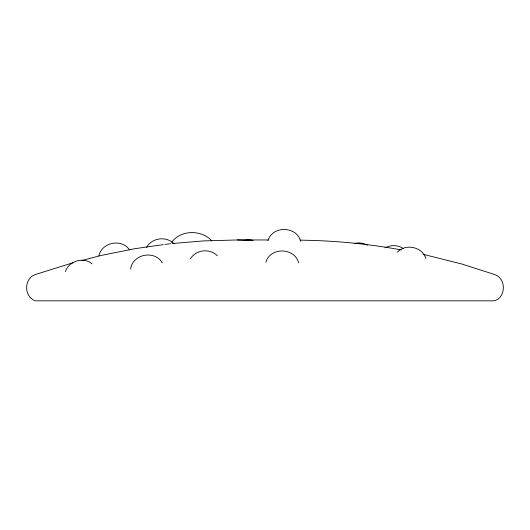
<?xml version="1.0" encoding="UTF-8"?>
<svg xmlns="http://www.w3.org/2000/svg" width="530" height="530" viewBox="0 0 530 530"><rect width="100%" height="100%" fill="white"/><g stroke="black" fill="none" stroke-linecap="round" stroke-linejoin="round"><path stroke-width="0.79" d="M130.612 269.194C132.288 254.075 154.813 249.623 162.226 262.893M65.428 271.651C68.728 260.906 83.627 256.546 92.16 263.867M98.878 255.738C101.906 242.303 121.622 238.255 129.38 249.743M267.975 240.686C272.453 225.363 296.84 225.926 300.729 241.382M265.881 262.178C270.353 246.861 294.74 247.424 298.628 262.88M171.667 242.382C180.505 229.629 201.943 229.516 211.934 241.024M146.605 247.358C151.944 237.712 166.334 235.817 173.986 243.754M190.449 258.779C195.908 249.531 209.94 248.093 217.36 255.778M397.354 252.121C405.688 243.27 422.297 246.814 425.888 258.527M384.985 247.881C390.716 244.721 398.302 244.794 403.588 248.802M72.928 262.781L35.384 274.514C23.744 278.329 23.744 296.999 35.384 300.815L494.616 300.815C506.256 296.999 506.256 278.329 494.616 274.514L461.829 264.013L422.96 254.268M81.633 260.522L101.435 255.387L135.07 248.656L163.333 244.635M164.949 244.403L170.614 243.694M244.151 240.355L248.656 239.759L253.161 240.355M354.212 243.436L358.717 242.846L363.216 243.436L367.416 245.171M172.237 243.555L203.096 240.931L237.301 239.964L268.187 239.964M300.026 240.169C333.993 240.554 367.939 243.76 401.336 249.935M237.301 239.964L251.154 240.355"/></g></svg>
